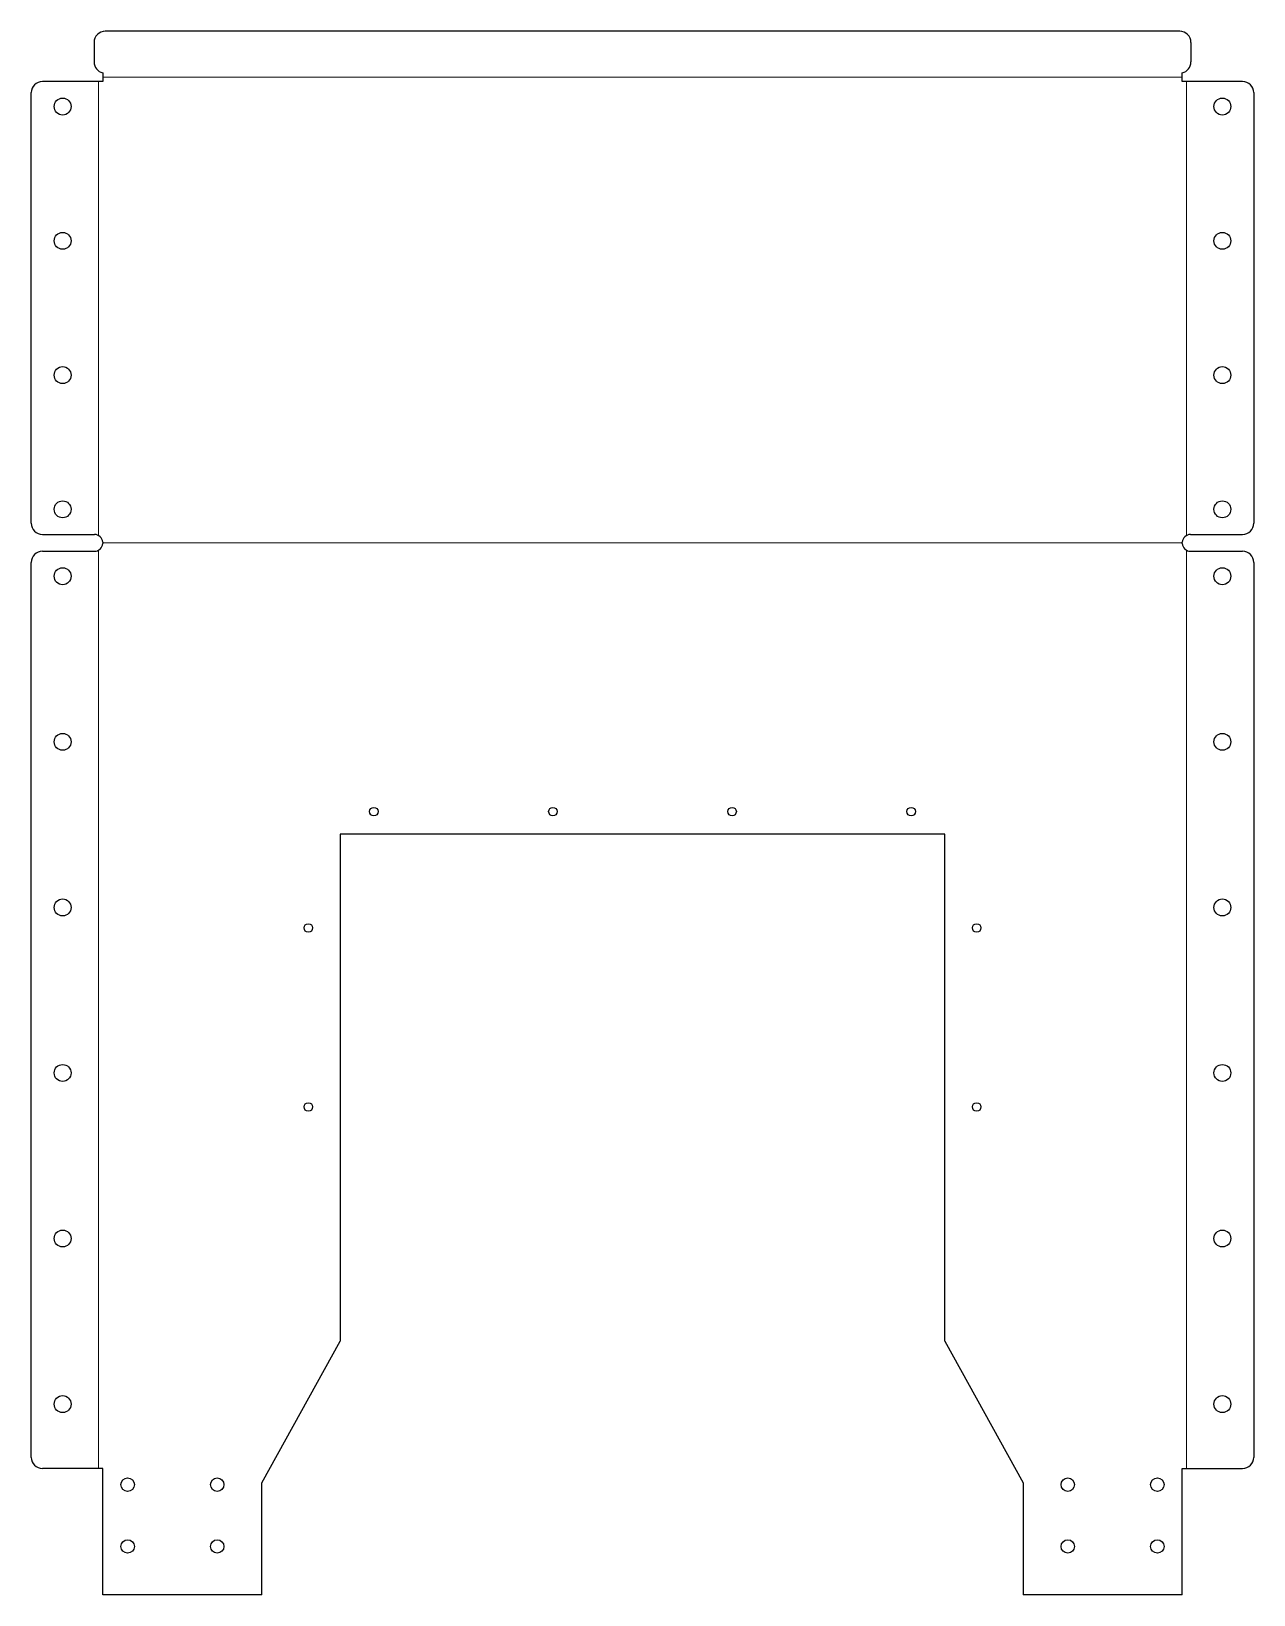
# Model space of a CAD drawing. Header units: inches. Extents: x -6.8 to 6.8, y 0 to 17.5.
import ezdxf

# ---------------------------------------------------------------- set-up
doc = ezdxf.new("R2010")
doc.units = ezdxf.units.IN
doc.header["$MEASUREMENT"] = 0

msp = doc.modelspace()

# ---------------------------------------------------------------- linework, layer by layer
at = {"linetype": 'Continuous', "lineweight": 25}
for p, q in [((6, 17.47), (-6, 17.47)), ((-6.125, 17.345), (-6.125, 17.127)), ((6.125, 17.345), (6.125, 17.127)), ((-6.027, 17.005), (-6.027, 16.909)), ((6.027, 16.909), (6.027, 17.005)), ((-6.826, 11.972), (-6.826, 16.784)), ((-6.027, 16.909), (-6.701, 16.909)), ((6.701, 16.909), (6.027, 16.909)), ((6.826, 16.784), (6.826, 11.972)), ((-6.701, 11.847), (-6.121, 11.847)), ((-6.027, 11.76), (-6.027, 11.746)), ((6.027, 11.746), (6.027, 11.76)), ((6.121, 11.847), (6.701, 11.847)), ((-6.826, 1.535), (-6.826, 11.534)), ((-6.701, 11.659), (-6.121, 11.659)), ((6.121, 11.659), (6.701, 11.659)), ((6.826, 11.534), (6.826, 1.535)), ((3.375, 8.5), (-3.375, 8.5)), ((-3.375, 8.5), (-3.375, 2.835)), ((3.375, 2.835), (3.375, 8.5)), ((-4.25, 1.25), (-3.375, 2.835)), ((3.375, 2.835), (4.25, 1.25)), ((-6.027, 1.41), (-6.701, 1.41)), ((-6.027, 0), (-6.027, 1.41)), ((6.027, 1.41), (6.701, 1.41)), ((6.027, 0), (6.027, 1.41)), ((-4.25, 0), (-4.25, 1.25)), ((4.25, 1.25), (4.25, 0)), ((-4.25, 0), (-6.027, 0)), ((6.027, 0), (4.25, 0))]:
    msp.add_line(p, q, dxfattribs=at)
at = {"color": 8, "linetype": 'Continuous', "lineweight": 0, "true_color": 0x808080}
for p, q in [((-6.027, 16.957), (6.027, 16.957)), ((-6.076, 11.835), (-6.076, 16.909)), ((6.076, 16.909), (6.076, 11.835)), ((-6.027, 11.753), (6.027, 11.753)), ((-6.076, 1.41), (-6.076, 11.671)), ((6.076, 11.671), (6.076, 1.41))]:
    msp.add_line(p, q, dxfattribs=at)
at = {"linetype": 'Continuous', "lineweight": 25}
for centre, radius in [((-6.476, 16.628), 0.0945), ((6.476, 16.628), 0.0945), ((-6.476, 15.128), 0.0945), ((6.476, 15.128), 0.0945), ((-6.476, 13.628), 0.0945), ((6.476, 13.628), 0.0945), ((-6.476, 12.128), 0.0945), ((6.476, 12.128), 0.0945), ((-6.476, 11.38), 0.0945), ((6.476, 11.38), 0.0945), ((-6.476, 9.53), 0.0945), ((6.476, 9.53), 0.0945), ((-3, 8.75), 0.048), ((-1, 8.75), 0.048), ((1, 8.75), 0.048), ((3, 8.75), 0.048), ((-6.476, 7.68), 0.0945), ((6.476, 7.68), 0.0945), ((-3.732, 7.45), 0.048), ((3.732, 7.45), 0.048), ((-6.476, 5.83), 0.0945), ((6.476, 5.83), 0.0945), ((-3.732, 5.45), 0.048), ((3.732, 5.45), 0.048), ((-6.476, 3.98), 0.0945), ((6.476, 3.98), 0.0945), ((-6.476, 2.13), 0.0945), ((6.476, 2.13), 0.0945), ((-5.75, 1.23), 0.0747), ((-4.75, 1.23), 0.0748), ((4.75, 1.23), 0.0748), ((5.75, 1.23), 0.0747), ((-5.75, 0.54), 0.0747), ((-4.75, 0.54), 0.0748), ((4.75, 0.54), 0.0747), ((5.75, 0.54), 0.0747)]:
    msp.add_circle(centre, radius, dxfattribs=at)
for centre, radius, start, end in [((-6, 17.345), 0.125, 90, 180), ((6, 17.345), 0.125, 0, 90), ((-6, 17.127), 0.125, 180, 257.291), ((6, 17.127), 0.125, 282.709, 360), ((-6.701, 16.784), 0.125, 90, 180), ((6.701, 16.784), 0.125, 0, 90), ((-6.701, 11.972), 0.125, 180, 270), ((6.701, 11.972), 0.125, 270, 0), ((-6.121, 11.753), 0.0937, 4.4702, 90), ((-6.121, 11.753), 0.0937, 270, 355.5298), ((6.121, 11.753), 0.0937, 90, 175.5298), ((6.121, 11.753), 0.0937, 184.4702, 270), ((-6.701, 11.534), 0.125, 90, 180), ((6.701, 11.534), 0.125, 0, 90), ((-6.701, 1.535), 0.125, 180, 270), ((6.701, 1.535), 0.125, 270, 0)]:
    msp.add_arc(centre, radius, start, end, dxfattribs=at)

doc.saveas('drawing.dxf')
